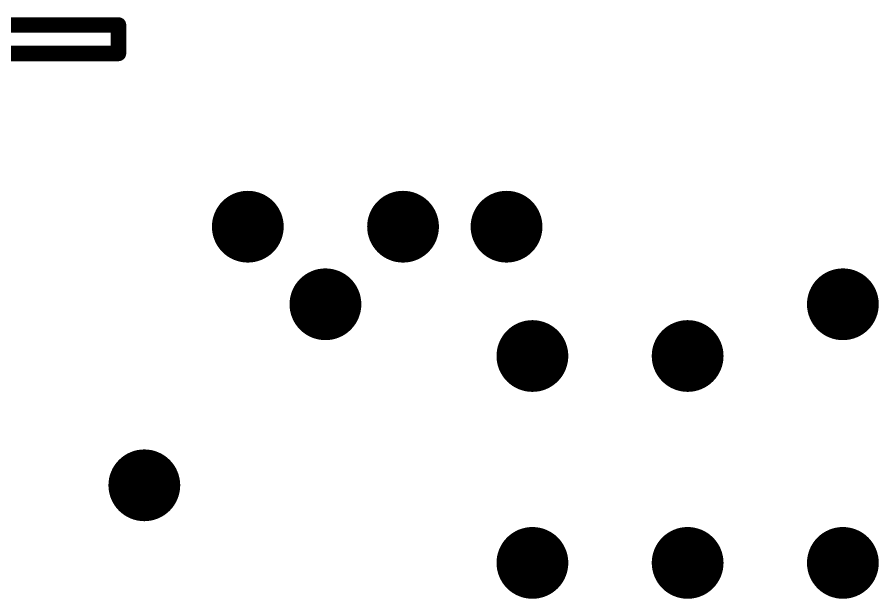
# Model space of a CAD drawing. Extents: x -2.4 to 65.5, y -2.3 to 59.9.
# Drawn here: x 39.27 to 47.72, y 19.21 to 24.92 of the extents above; entities that cross this region are included whole.
import ezdxf

# ---------------------------------------------------------------- set-up
doc = ezdxf.new("R2010")
doc.units = 0
doc.layers.add('18', color=94, linetype='CONTINUOUS')
doc.layers.add('51', color=251, linetype='CONTINUOUS')

# ---------------------------------------------------------------- blocks, each defined once
blk = doc.blocks.new('ROUNDV')
at = {"const_width": 0.5}
blk.add_lwpolyline([(0, -0.25, 1), (0, 0.25, 1), (0, -0.25)], format="xyb", dxfattribs=at)

msp = doc.modelspace()

# ---------------------------------------------------------------- linework, layer by layer
at = {"layer": '51', "const_width": 0.1524}
for points in [[(40.259, 24.8412), (39.1668, 24.8412)], [(40.259, 24.5618), (40.259, 24.8412)], [(39.1668, 24.5618), (40.259, 24.5618)]]:
    msp.add_lwpolyline(points, dxfattribs=at)
at = {"layer": '51', "const_width": 0.0762}
for points in [[(40.2971, 24.8412, 1), (40.2209, 24.8412)], [(40.259, 24.8031, 1), (40.259, 24.8793)], [(40.259, 24.5237, 1), (40.259, 24.5999)], [(40.2209, 24.5618, 1), (40.2971, 24.5618)]]:
    msp.add_lwpolyline(points, format="xyb", dxfattribs=at)

# ---------------------------------------------------------------- block references
at = {"layer": '18', "xscale": 0.7048, "yscale": 0.7048}
for p in [(41.529, 22.86), (43.053, 22.86), (44.069, 22.86), (42.291, 22.098), (47.371, 22.098), (44.323, 21.59), (45.847, 21.59), (40.513, 20.32), (44.323, 19.558), (45.847, 19.558), (47.371, 19.558)]:
    msp.add_blockref('ROUNDV', p, dxfattribs=at)

doc.saveas('drawing.dxf')
